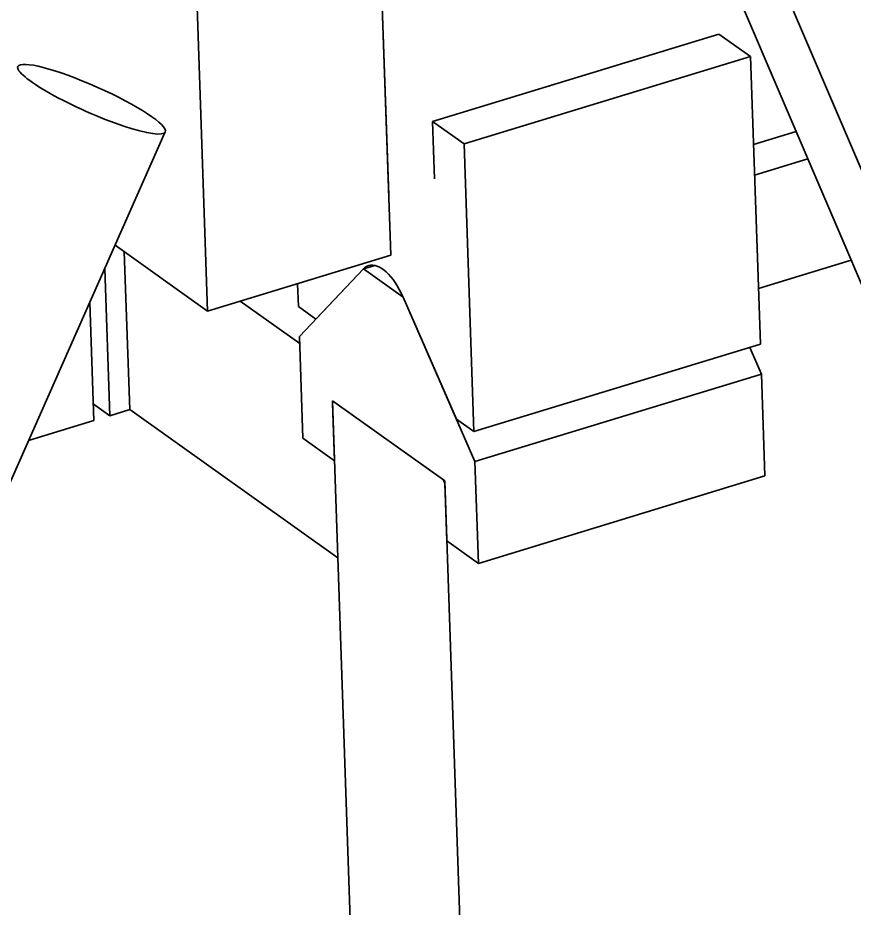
# Model space of a CAD drawing. Header units: millimetres. Extents: x 1333 to 129696, y -57210 to 105899.
# Drawn here: x 57147.92 to 57163.48, y 101240.34 to 101256.9 of the extents above; entities that cross this region are included whole.
import ezdxf

# ---------------------------------------------------------------- set-up
doc = ezdxf.new("R2010")
doc.units = ezdxf.units.MM
doc.header["$LTSCALE"] = 0.5

msp = doc.modelspace()

# ---------------------------------------------------------------- linework, layer by layer
at = {"color": 7, "lineweight": 35}
for p, q in [((57154.615, 101259.611), (57154.859, 101252.482)), ((57154.615, 101259.611), (57154.821, 101253.596)), ((57151.207, 101258.571), (57151.451, 101251.442)), ((57166.406, 101245.413), (57161.043, 101257.95)), ((57166.071, 101248.319), (57162.349, 101257.02)), ((57160.961, 101256.595), (57155.635, 101254.97)), ((57161.549, 101256.177), (57156.223, 101254.552)), ((57161.549, 101256.177), (57161.732, 101250.83)), ((57150.665, 101254.775), (57146.669, 101245.758)), ((57156.223, 101254.552), (57156.406, 101249.205)), ((57161.732, 101250.83), (57156.406, 101249.205)), ((57161.751, 101250.273), (57156.425, 101248.648)), ((57153.775, 101249.775), (57154.126, 101239.527)), ((57155.864, 101248.287), (57156.216, 101238.039)), ((57161.816, 101248.379), (57156.49, 101246.755))]:
    msp.add_line(p, q, dxfattribs=at)
at = {"color": 7, "lineweight": 35, "ltscale": 0.072151}
msp.add_line((57160.961, 101256.595), (57161.549, 101256.177), dxfattribs=at)
at = {"color": 7, "lineweight": 35, "ltscale": 0.106994}
for p, q in [((57155.635, 101254.97), (57155.672, 101253.901)), ((57153.813, 101248.661), (57153.776, 101249.73)), ((57155.866, 101248.242), (57155.903, 101247.173))]:
    msp.add_line(p, q, dxfattribs=at)
at = {"color": 7, "lineweight": 35, "ltscale": 0.072152}
msp.add_line((57155.635, 101254.97), (57156.223, 101254.552), dxfattribs=at)
at = {"color": 7, "lineweight": 35, "ltscale": 0.0829}
msp.add_line((57162.398, 101254.782), (57161.605, 101254.54), dxfattribs=at)
at = {"color": 7, "lineweight": 35, "ltscale": 0.103644}
msp.add_line((57162.616, 101254.273), (57161.624, 101253.971), dxfattribs=at)
at = {"color": 7, "lineweight": 35, "ltscale": 0.211152}
msp.add_line((57151.451, 101251.442), (57149.731, 101252.667), dxfattribs=at)
at = {"color": 7, "lineweight": 35, "ltscale": 0.293372}
msp.add_line((57150.003, 101249.613), (57149.903, 101252.545), dxfattribs=at)
at = {"color": 7, "lineweight": 35, "ltscale": 0.356363}
msp.add_line((57154.859, 101252.482), (57151.451, 101251.442), dxfattribs=at)
at = {"color": 7, "lineweight": 35, "ltscale": 0.180182}
msp.add_line((57163.42, 101252.393), (57161.697, 101251.867), dxfattribs=at)
at = {"color": 7, "lineweight": 35, "ltscale": 0.273961}
msp.add_line((57149.541, 101252.238), (57149.635, 101249.5), dxfattribs=at)
at = {"color": 7, "lineweight": 35, "ltscale": 0.172917}
msp.add_line((57153.16, 101250.973), (57154.349, 101252.228), dxfattribs=at)
at = {"color": 7, "lineweight": 35, "ltscale": 0.128219}
msp.add_line((57154.349, 101252.228), (57153.468, 101251.297), dxfattribs=at)
at = {"color": 7, "lineweight": 35, "ltscale": 0.022673}
msp.add_line((57154.566, 101252.294), (57154.349, 101252.228), dxfattribs=at)
at = {"color": 7, "lineweight": 13, "ltscale": 0.022673}
msp.add_line((57154.566, 101252.294), (57154.349, 101252.228), dxfattribs=at)
at = {"color": 7, "lineweight": 35, "ltscale": 0.090702}
msp.add_line((57154.349, 101252.228), (57155.088, 101251.702), dxfattribs=at)
at = {"color": 7, "lineweight": 35, "ltscale": 0.042402}
msp.add_line((57153.141, 101251.53), (57153.127, 101251.954), dxfattribs=at)
at = {"color": 7, "lineweight": 35, "ltscale": 0.219909}
msp.add_line((57149.336, 101249.409), (57149.261, 101251.607), dxfattribs=at)
at = {"color": 7, "lineweight": 35, "ltscale": 0.135914}
msp.add_line((57152.058, 101251.627), (57153.165, 101250.839), dxfattribs=at)
at = {"color": 7, "lineweight": 35, "ltscale": 0.33338}
msp.add_line((57155.088, 101251.702), (57156.425, 101248.648), dxfattribs=at)
at = {"color": 7, "lineweight": 35, "ltscale": 0.247203}
msp.add_line((57156.08, 101249.438), (57155.088, 101251.702), dxfattribs=at)
at = {"color": 7, "lineweight": 35, "ltscale": 0.040084}
for p, q in [((57153.468, 101251.297), (57153.141, 101251.53)), ((57156.406, 101249.205), (57156.08, 101249.438))]:
    msp.add_line(p, q, dxfattribs=at)
at = {"color": 7, "lineweight": 35, "ltscale": 0.189468}
for p, q in [((57153.225, 101249.079), (57153.16, 101250.973)), ((57161.751, 101250.273), (57161.816, 101248.379))]:
    msp.add_line(p, q, dxfattribs=at)
at = {"color": 7, "lineweight": 35, "ltscale": 0.054194}
msp.add_line((57161.534, 101250.769), (57161.751, 101250.273), dxfattribs=at)
at = {"color": 7, "lineweight": 35, "ltscale": 0.256528}
msp.add_line((57153.775, 101249.775), (57155.864, 101248.287), dxfattribs=at)
at = {"color": 7, "lineweight": 35, "ltscale": 0.003576}
msp.add_line((57153.776, 101249.73), (57153.801, 101249.756), dxfattribs=at)
at = {"color": 7, "lineweight": 35, "ltscale": 0.250115}
msp.add_line((57153.801, 101249.756), (57155.838, 101248.305), dxfattribs=at)
at = {"color": 7, "lineweight": 35, "ltscale": 0.03792}
msp.add_line((57149.326, 101249.72), (57149.635, 101249.5), dxfattribs=at)
at = {"color": 7, "lineweight": 35, "ltscale": 0.038549}
msp.add_line((57149.635, 101249.5), (57150.003, 101249.613), dxfattribs=at)
at = {"color": 7, "lineweight": 35, "ltscale": 0.475225}
msp.add_line((57150.003, 101249.613), (57153.875, 101246.856), dxfattribs=at)
at = {"color": 7, "lineweight": 35, "ltscale": 0.126866}
msp.add_line((57149.336, 101249.409), (57148.123, 101249.039), dxfattribs=at)
at = {"color": 7, "lineweight": 35, "ltscale": 0.072147}
for p, q in [((57153.813, 101248.661), (57153.225, 101249.079)), ((57156.49, 101246.755), (57155.903, 101247.173))]:
    msp.add_line(p, q, dxfattribs=at)
at = {"color": 7, "lineweight": 35, "ltscale": 0.189469}
msp.add_line((57156.425, 101248.648), (57156.49, 101246.755), dxfattribs=at)
at = {"color": 7, "lineweight": 35, "ltscale": 0.006894}
msp.add_line((57155.838, 101248.305), (57155.866, 101248.242), dxfattribs=at)
at = {"color": 7, "lineweight": 35}
for centre, major_axis, ratio, start_param, end_param in [((57149.294, 101255.383), (-1.371, 0.608), 0.16504, 3.141568, 6.28316), ((57149.294, 101255.383), (-1.371, 0.608), 0.16504, 6.28316, 9.424753), ((57154.741, 101251.335), (-0.292, 0.956), 0.454179, 6.283075, 6.53545), ((57154.741, 101251.335), (-0.292, 0.956), 0.454179, 4.964653, 6.283075)]:
    msp.add_ellipse(centre, major_axis=major_axis, ratio=ratio, start_param=start_param, end_param=end_param, dxfattribs=at)

doc.saveas('drawing.dxf')
